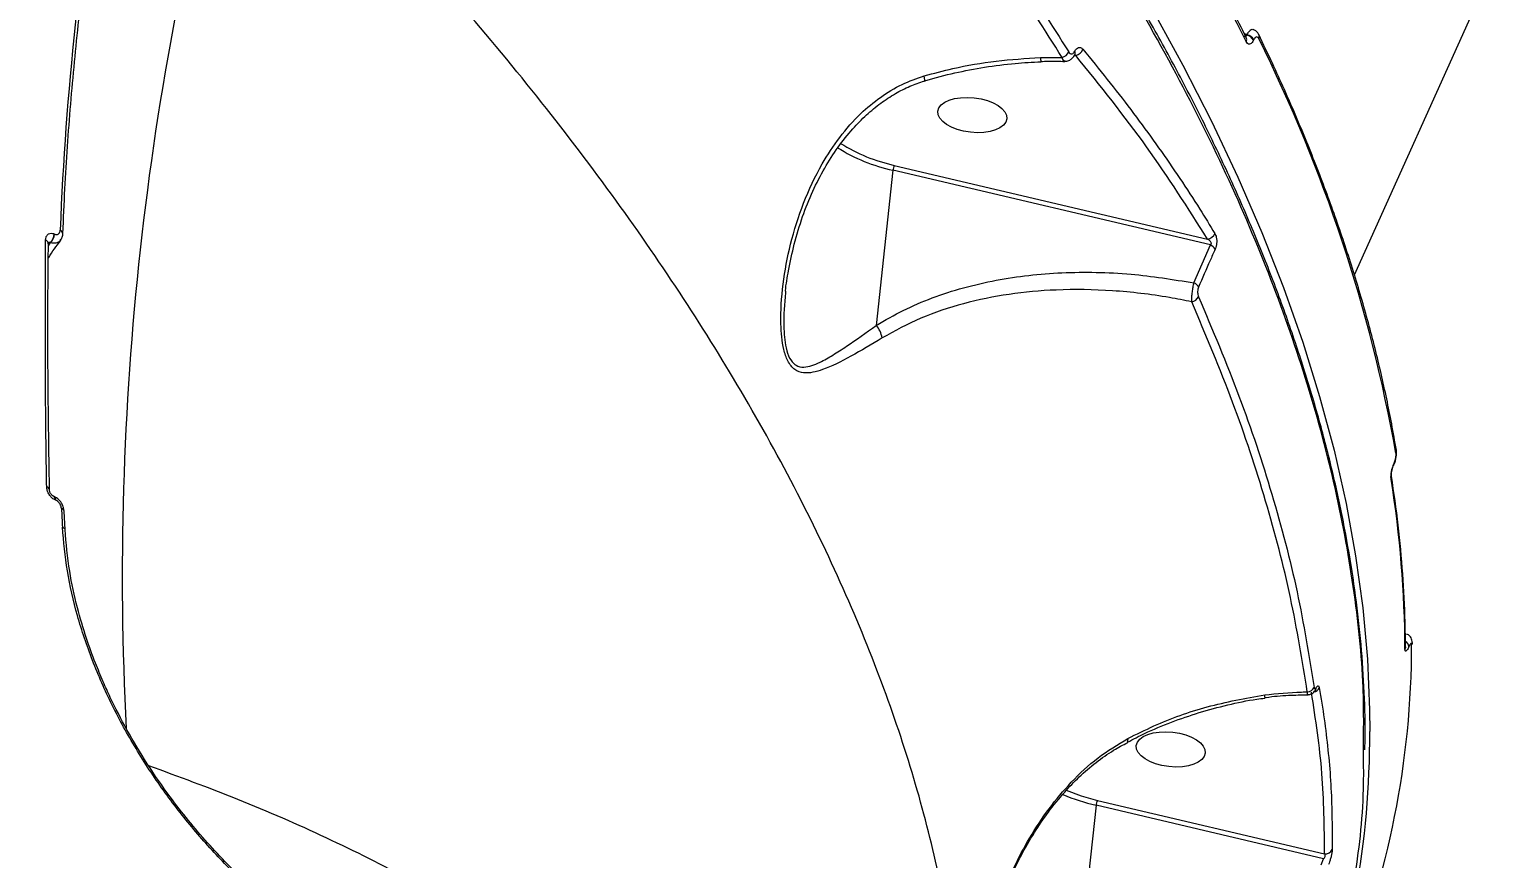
# Model space of a CAD drawing. Header units: millimetres. Extents: x -6523 to 7556, y -5559 to 6101.
# Drawn here: x -1510 to -1313.5, y 1147.5 to 1259.3 of the extents above; entities that cross this region are included whole.
import ezdxf

# ---------------------------------------------------------------- set-up
doc = ezdxf.new("R2010")
doc.units = ezdxf.units.MM
for name, color, linetype in [('DIKOM_ОБЪЕКТ', 7, 'Continuous'), ('DIKOM_РАЗМЕР_ЗОНА', 7, 'Continuous'), ('DIKOM_РАЗМЕР_ОБЪЕКТА', 7, 'Continuous')]:
    doc.layers.add(name, color=color, linetype=linetype)
doc.styles.add('style1', font='arial.ttf', dxfattribs={"width": 0.8})
doc.dimstyles.new('1-50', dxfattribs={"dimtxt": 300, "dimasz": 200, "dimexe": 100, "dimexo": 0, "dimgap": 100, "dimtad": 1, "dimtxsty": 'style1', "dimcen": 200, "dimclrd": 7, "dimclre": 7, "dimclrt": 7, "dimadec": 1, "dimazin": 2, "dimtfac": 1, "dimtmove": 0, "dimatfit": 2, "dimfxl": 0, "dimlwd": 25, "dimlwe": 18, "dimarcsym": 0})

# ---------------------------------------------------------------- blocks, each defined once
blk = doc.blocks.new('*D10')
at = {"layer": 'Defpoints', "color": 0, "transparency": 16777216}
for p in [(-1823.23, 4314.24), (3842.01, -3170.82), (6537.88, -3170.82)]:
    blk.add_point(p, dxfattribs=at)
at = {"layer": 'DIKOM_РАЗМЕР_ОБЪЕКТА', "color": 7, "lineweight": 18, "transparency": 16777216}
for p, q in [((-1823.23, 4314.24), (6637.88, 4314.24)), ((3842.01, -3170.82), (6637.88, -3170.82))]:
    blk.add_line(p, q, dxfattribs=at)
at = {"layer": 'DIKOM_РАЗМЕР_ОБЪЕКТА', "color": 7, "lineweight": 25, "transparency": 16777216}
blk.add_line((6537.88, 3914.24), (6537.88, -2770.82), dxfattribs=at)
at = {"layer": 'DIKOM_РАЗМЕР_ОБЪЕКТА', "color": 7, "transparency": 16777216}
for points in [[(6471.22, 3914.24), (6604.55, 3914.24), (6537.88, 4314.24)], [(6471.22, -2770.82), (6604.55, -2770.82), (6537.88, -3170.82)]]:
    blk.add_solid(points, dxfattribs=at)
at = {"layer": 'DIKOM_РАЗМЕР_ОБЪЕКТА', "color": 7, "transparency": 16777216, "insert": (6304.71, 207.11), "char_height": 300, "attachment_point": 5, "rotation": 90, "style": 'style1'}
blk.add_mtext('7500', dxfattribs=at)
blk = doc.blocks.new('*D13')
at = {"layer": 'Defpoints', "color": 0, "transparency": 16777216}
for p in [(-2358.18, 6101.03), (4341.71, -4605.15), (7455.88, -4605.15)]:
    blk.add_point(p, dxfattribs=at)
at = {"layer": 'DIKOM_РАЗМЕР_ЗОНА', "color": 7, "lineweight": 18, "transparency": 16777216}
for p, q in [((-2358.18, 6101.03), (7555.88, 6101.03)), ((4341.71, -4605.15), (7555.88, -4605.15))]:
    blk.add_line(p, q, dxfattribs=at)
at = {"layer": 'DIKOM_РАЗМЕР_ЗОНА', "color": 7, "lineweight": 25, "transparency": 16777216}
blk.add_line((7455.88, 5701.03), (7455.88, -4205.15), dxfattribs=at)
at = {"layer": 'DIKOM_РАЗМЕР_ЗОНА', "color": 7, "transparency": 16777216}
for points in [[(7389.22, 5701.03), (7522.55, 5701.03), (7455.88, 6101.03)], [(7389.22, -4205.15), (7522.55, -4205.15), (7455.88, -4605.15)]]:
    blk.add_solid(points, dxfattribs=at)
at = {"layer": 'DIKOM_РАЗМЕР_ЗОНА', "color": 7, "transparency": 16777216, "insert": (7222.71, 375.61), "char_height": 300, "attachment_point": 5, "rotation": 90, "style": 'style1'}
blk.add_mtext('10700', dxfattribs=at)

msp = doc.modelspace()

# ---------------------------------------------------------------- linework, layer by layer
at = {"layer": 'DIKOM_ОБЪЕКТ', "color": 7, "linetype": 'Continuous', "lineweight": 15}
for p, q in [((-1331.558, 1226.19), (-1224.142, 1464.526)), ((-1345.997, 1258.518), (-1346.393, 1258.699)), ((-1346.313, 1258.542), (-1346.025, 1258.456)), ((-1346.113, 1258.142), (-1346.113, 1258.143)), ((-1346.025, 1258.456), (-1345.997, 1258.518)), ((-1345.089, 1257.859), (-1345.117, 1257.797)), ((-1373.811, 1255.438), (-1370.909, 1255.463)), ((-1369.068, 1255.741), (-1369.201, 1255.78)), ((-1369.068, 1255.741), (-1369.175, 1255.747)), ((-1393.691, 1240.262), (-1395.932, 1219.369)), ((-1350.917, 1230.197), (-1393.691, 1240.262)), ((-1393.502, 1240.925), (-1351.33, 1231.001)), ((-1507.425, 1230.508), (-1507.422, 1230.482)), ((-1507.4, 1230.105), (-1507.126, 1230.515)), ((-1507.147, 1230.523), (-1507.398, 1230.294)), ((-1507.126, 1230.515), (-1507.147, 1230.523)), ((-1506.614, 1231.684), (-1506.593, 1231.675)), ((-1353.155, 1225.093), (-1350.917, 1230.197)), ((-1408.147, 1223.985), (-1408.158, 1223.756)), ((-1326.247, 1200.565), (-1326.219, 1200.627)), ((-1326.227, 1200.739), (-1326.199, 1200.802)), ((-1507.269, 1197.231), (-1507.268, 1197.213)), ((-1506.428, 1195.826), (-1506.449, 1195.835)), ((-1505.156, 1191.833), (-1505.286, 1194.338)), ((-1324.515, 1177.769), (-1324.484, 1177.751)), ((-1324.673, 1176.052), (-1324.673, 1176.057)), ((-1324.191, 1176.142), (-1324.21, 1176.099)), ((-1323.778, 1176.579), (-1323.777, 1176.66)), ((-1362.135, 1163.307), (-1362.126, 1163.312)), ((-1366.336, 1154.73), (-1367.762, 1141.434)), ((-1335.693, 1147.519), (-1366.336, 1154.73)), ((-1366.148, 1155.394), (-1335.569, 1148.198)), ((-1336.01, 1146.731), (-1335.693, 1147.519))]:
    msp.add_line(p, q, dxfattribs=at)
at = {"layer": 'DIKOM_ОБЪЕКТ', "color": 7, "linetype": 'Continuous', "lineweight": 15, "flags": 128}
for points in [[(-1358.801, 1261.969), (-1354.631, 1254.399), (-1350.772, 1246.858), (-1347.225, 1239.352), (-1343.995, 1231.887), (-1341.084, 1224.47), (-1338.494, 1217.106), (-1336.228, 1209.801), (-1334.287, 1202.563), (-1332.673, 1195.397), (-1331.387, 1188.309), (-1330.432, 1181.305), (-1329.806, 1174.391), (-1329.511, 1167.573), (-1329.487, 1164.656)], [(-1389.464, 1252.282), (-1389.434, 1252.311), (-1389.41, 1252.442), (-1389.42, 1252.669), (-1389.465, 1252.98)], [(-1324.673, 1176.053), (-1324.687, 1175.916), (-1324.737, 1175.758)], [(-1323.777, 1176.662), (-1323.792, 1176.523), (-1323.841, 1176.373)], [(-1343.624, 1169.234), (-1343.623, 1169.235), (-1343.622, 1169.235)], [(-1370.352, 1156.753), (-1368.348, 1156.007), (-1366.148, 1155.394)]]:
    msp.add_lwpolyline(points, dxfattribs=at)
at = {"layer": 'DIKOM_ОБЪЕКТ', "color": 7, "linetype": 'Continuous', "lineweight": 15}
for centre, radius, start, end in [((-1094.28, 1185.502), 403.177, 164.54897, 182.90448), ((-1092.036, 1215.685), 414.113, 170.03934, 177.718), ((-1608.561, 1127.612), 292.866, 26.34949, 31.98616), ((-1346.679, 1257.881), 0.624, 333.10527, 24.44959), ((-1346.398, 1256.987), 1.515, 32.30471, 75.77126), ((-1346.37, 1257.049), 1.515, 32.30788, 75.76808), ((-1344.997, 1258.273), 0.628, 333.27848, 24.11128), ((-1529.96, 1165.594), 207.259, 10.16233, 26.47475), ((-1371.229, 1256.768), 1.343, 283.78864, 334.67524), ((-1369.583, 1256.055), 0.456, 337.73034, 32.01226), ((-1369.296, 1256.973), 1.252, 280.47394, 341.13161), ((-1369.971, 1255.495), 3.841, 180.85714, 188.91094), ((-1388.721, 1263.061), 23.334, 237.84243, 257.70342), ((-1388.683, 1263.032), 22.625, 237.82317, 257.70301), ((-1391.772, 1240.074), 1.928, 153.81148, 174.41879), ((-1507.908, 1230.365), 0.503, 16.48335, 76.31617), ((-1508.272, 1231.742), 1.658, 312.71214, 358.00913), ((-1508.251, 1231.733), 1.658, 312.70905, 358.00513), ((-1505.952, 1231.693), 0.499, 7.49825, 74.61951), ((-1351.445, 1232.186), 1.191, 275.57966, 338.44888), ((-1351.418, 1229.046), 1.254, 27.06199, 66.46753), ((-1353.632, 1223.948), 1.24, 27.76645, 67.39877), ((-1353.644, 1223.744), 1.215, 278.84271, 334.68155), ((-1398.571, 1217.118), 3.469, 9.29129, 40.45961), ((-1326.577, 1202.452), 0.689, 335.10412, 9.16121), ((-1327.233, 1198.947), 0.689, 335.09901, 9.03244), ((-1326.516, 1200.683), 0.294, 335.15315, 11.00397), ((-1326.488, 1200.746), 0.295, 336.88722, 10.99546), ((-1507.753, 1197.128), 0.495, 11.98618, 76.23323), ((-1473.562, 1175.125), 148.826, 0.24381, 9.09752), ((-1506.962, 1195.898), 0.517, 352.99148, 60.59039), ((-1506.944, 1195.888), 0.52, 353.12889, 59.63685), ((-1081.427, 1215.483), 424.729, 182.80429, 183.1431), ((-1505.741, 1194.248), 0.464, 11.23226, 78.33504), ((-1443.46, 1176.489), 119.619, 337.6087, 359.94416), ((-1325.099, 1175.954), 0.927, 11.71901, 62.78807), ((-1325.108, 1175.915), 0.916, 11.58546, 61.67543), ((-1344.791, 1169.41), 1.182, 351.51718, 9.81839), ((-1337.92, 1171.05), 1.049, 271.54029, 334.97769), ((-1337.22, 1170.976), 1.012, 282.98071, 337.25356), ((-1337.339, 1170.615), 0.654, 328.67236, 357.35328), ((-1362.449, 1163.578), 0.419, 320.56254, 19.92779), ((-1449.974, 1164.084), 120.488, 339.35155, 0.27196), ((-1360.466, 1180.293), 26.228, 246.74791, 257.06542), ((-1364.418, 1154.543), 1.927, 153.80736, 174.42563), ((-1335.444, 1149.199), 1.008, 262.85958, 335.01221)]:
    msp.add_arc(centre, radius, start, end, dxfattribs=at)
for centre in [(-1382.997, 1247.698), (-1356.273, 1162.258)]:
    msp.add_ellipse(centre, major_axis=(-4.641, 0.514), ratio=0.5005118, dxfattribs=at)
for points, knots in [([(-1511.057, 1132.515), (-1511.462, 1134.549), (-1512.638, 1140.453), (-1514.35, 1150.246), (-1516.087, 1161.893), (-1517.51, 1173.553), (-1518.622, 1185.218), (-1519.421, 1196.882), (-1519.906, 1208.538), (-1520.079, 1220.181), (-1519.939, 1231.803), (-1519.485, 1243.399), (-1518.718, 1254.963), (-1517.638, 1266.487), (-1516.247, 1277.966), (-1514.544, 1289.394), (-1512.531, 1300.764), (-1510.208, 1312.069), (-1507.578, 1323.305), (-1504.641, 1334.465), (-1501.399, 1345.542), (-1497.853, 1356.53), (-1494.008, 1367.425), (-1489.859, 1378.218), (-1486.149, 1387.171), (-1483.783, 1392.508), (-1482.982, 1394.315)], [0, 0, 0, 0, 0.0228195, 0.0662223, 0.1096263, 0.1530308, 0.1964359, 0.2398417, 0.2832479, 0.3266542, 0.3700613, 0.4134688, 0.4568766, 0.5002847, 0.5436932, 0.5871018, 0.6305108, 0.6739199, 0.7173289, 0.7607384, 0.8041475, 0.8475569, 0.8909662, 0.9343752, 0.9777839, 1, 1, 1, 1]), ([(-1330.33, 1161.98), (-1330.299, 1164.832), (-1330.219, 1172.075), (-1331.524, 1184.146), (-1334.089, 1198.088), (-1337.929, 1212.198), (-1342.939, 1226.405), (-1349.069, 1240.661), (-1356.414, 1255.196), (-1365.003, 1269.972), (-1374.835, 1284.942), (-1385.234, 1299.148), (-1395.982, 1312.548), (-1406.88, 1325.125), (-1418.555, 1337.657), (-1430.987, 1350.108), (-1444.038, 1362.345), (-1457.642, 1374.307), (-1470.24, 1384.773), (-1478.483, 1391.216), (-1481.84, 1393.84)], [0, 0, 0, 0, 0.0404484, 0.1027227, 0.1650478, 0.2273219, 0.2878386, 0.3484014, 0.4089178, 0.4711922, 0.533517, 0.5957913, 0.6484598, 0.7011898, 0.7539199, 0.8071495, 0.8603793, 0.9122687, 0.9642757, 1, 1, 1, 1]), ([(-1330.133, 1162.221), (-1330.114, 1163.449), (-1330.064, 1166.78), (-1330.312, 1172.313), (-1330.846, 1178.809), (-1331.689, 1185.396), (-1332.826, 1192.071), (-1334.262, 1198.838), (-1335.997, 1205.698), (-1338.029, 1212.644), (-1340.351, 1219.653), (-1342.955, 1226.695), (-1345.834, 1233.752), (-1348.988, 1240.822), (-1352.415, 1247.908), (-1356.117, 1255.012), (-1360.094, 1262.136), (-1364.348, 1269.283), (-1368.878, 1276.454), (-1373.687, 1283.651), (-1378.777, 1290.877), (-1384.148, 1298.13), (-1389.782, 1305.389), (-1395.659, 1312.624), (-1401.759, 1319.81), (-1408.075, 1326.941), (-1414.61, 1334.02), (-1421.365, 1341.051), (-1428.342, 1348.035), (-1435.543, 1354.975), (-1442.97, 1361.873), (-1450.626, 1368.73), (-1458.511, 1375.548), (-1466.634, 1382.328), (-1474.395, 1388.613), (-1479.533, 1392.6), (-1481.815, 1394.37)], [0, 0, 0, 0, 0.01736069, 0.04707718, 0.07680217, 0.1065596, 0.13638142, 0.16630125, 0.19635215, 0.22656706, 0.25684822, 0.28700192, 0.31701226, 0.34691261, 0.37673657, 0.4065179, 0.43628975, 0.46608178, 0.49592055, 0.52583949, 0.55587248, 0.58605323, 0.61635192, 0.64657731, 0.67663379, 0.70656696, 0.73641046, 0.76619856, 0.79596508, 0.82574388, 0.85555773, 0.88544054, 0.9154264, 0.94554901, 0.97582221, 1, 1, 1, 1]), ([(-1370.909, 1255.463), (-1373.206, 1259.107), (-1377.802, 1266.395), (-1385.502, 1277.371), (-1393.739, 1288.366), (-1399.747, 1295.686), (-1402.752, 1299.347)], [0, 0, 0, 0, 0.2491213, 0.4982429, 0.7491213, 1, 1, 1, 1]), ([(-1401.895, 1300.145), (-1398.908, 1296.504), (-1392.933, 1289.223), (-1384.699, 1278.237), (-1376.965, 1267.219), (-1372.332, 1259.868), (-1370.015, 1256.193)], [0, 0, 0, 0, 0.2491212, 0.498243, 0.7491216, 1, 1, 1, 1]), ([(-1386.774, 1091.126), (-1386.347, 1092.969), (-1385.044, 1098.585), (-1384.158, 1108.565), (-1384.077, 1120.991), (-1385.276, 1133.65), (-1387.588, 1146.378), (-1390.935, 1159.112), (-1395.387, 1172.201), (-1400.975, 1185.611), (-1407.706, 1199.299), (-1415.382, 1212.878), (-1423.928, 1226.3), (-1433.26, 1239.519), (-1443.57, 1252.829), (-1454.882, 1266.183), (-1467.11, 1279.555), (-1475.963, 1288.333), (-1480.388, 1292.72)], [0, 0, 0, 0, 0.0325425, 0.0991723, 0.1667592, 0.2343464, 0.2978253, 0.361354, 0.4248337, 0.4901631, 0.5555455, 0.6208759, 0.6832067, 0.745583, 0.8079145, 0.8719268, 0.9359873, 1, 1, 1, 1]), ([(-1505.458, 1231.756), (-1505.369, 1233.759), (-1505.111, 1239.573), (-1504.445, 1249.174), (-1503.357, 1260.54), (-1501.95, 1271.859), (-1500.626, 1280.609), (-1499.766, 1285.583), (-1499.553, 1286.816)], [0, 0, 0, 0, 0.1082672, 0.314232, 0.5201996, 0.7261695, 0.9321395, 1, 1, 1, 1]), ([(-1346.111, 1258.139), (-1346.736, 1259.391), (-1348.547, 1263.02), (-1351.762, 1269.048), (-1355.801, 1276.189), (-1358.715, 1280.951), (-1360.162, 1283.314)], [0, 0, 0, 0, 0.1499038, 0.4346843, 0.7194751, 1, 1, 1, 1]), ([(-1346.389, 1258.327), (-1346.366, 1258.318), (-1346.292, 1258.289), (-1346.183, 1258.303), (-1346.101, 1258.351), (-1346.054, 1258.402), (-1346.037, 1258.434), (-1346.025, 1258.456)], [0, 0, 0, 0, 0.1686939, 0.53006, 0.7704148, 0.845648, 1, 1, 1, 1]), ([(-1345.997, 1258.518), (-1345.951, 1258.604), (-1345.818, 1258.853), (-1345.576, 1259.142), (-1345.334, 1259.297), (-1345.219, 1259.235), (-1345.179, 1259.213)], [0, 0, 0, 0, 0.169297, 0.4875968, 0.819833, 1, 1, 1, 1]), ([(-1344.436, 1258.522), (-1344.458, 1258.576), (-1344.542, 1258.778), (-1344.782, 1259.052), (-1345.053, 1259.176), (-1345.173, 1259.231)], [0, 0, 0, 0, 0.1697797, 0.6324886, 1, 1, 1, 1]), ([(-1344.436, 1257.99), (-1344.476, 1258.056), (-1344.556, 1258.186), (-1344.716, 1258.241), (-1344.878, 1258.176), (-1345.006, 1258.028), (-1345.068, 1257.903), (-1345.089, 1257.859)], [0, 0, 0, 0, 0.2288443, 0.4578415, 0.6785484, 0.8883977, 1, 1, 1, 1]), ([(-1325.897, 1202.561), (-1326.103, 1203.74), (-1326.697, 1207.154), (-1327.906, 1212.859), (-1329.619, 1219.693), (-1331.629, 1226.588), (-1333.928, 1233.539), (-1336.515, 1240.54), (-1339.392, 1247.587), (-1342.058, 1253.588), (-1343.809, 1257.244), (-1344.423, 1258.528)], [0, 0, 0, 0, 0.065291, 0.1891765, 0.313081, 0.4370074, 0.5609532, 0.6849148, 0.8088895, 0.932874, 1, 1, 1, 1]), ([(-1370.519, 1254.97), (-1370.478, 1254.963), (-1370.261, 1254.931), (-1369.879, 1255.079), (-1369.465, 1255.391), (-1369.242, 1255.685), (-1369.167, 1255.873), (-1369.163, 1255.883)], [0, 0, 0, 0, 0.0715214, 0.3747335, 0.6616007, 0.9814854, 1, 1, 1, 1]), ([(-1370.015, 1256.193), (-1369.99, 1256.157), (-1369.908, 1256.037), (-1369.742, 1255.928), (-1369.537, 1255.93), (-1369.345, 1256.047), (-1369.246, 1256.213), (-1369.196, 1256.297)], [0, 0, 0, 0, 0.1043679, 0.3453702, 0.5759452, 0.7877387, 1, 1, 1, 1]), ([(-1369.202, 1255.777), (-1369.187, 1255.82), (-1369.155, 1255.908), (-1369.118, 1255.949), (-1369.128, 1255.94), (-1369.13, 1255.938)], [0, 0, 0, 0, 0.4460902, 0.9009319, 1, 1, 1, 1]), ([(-1369.196, 1256.297), (-1369.125, 1256.416), (-1368.983, 1256.656), (-1368.708, 1256.819), (-1368.401, 1256.832), (-1368.212, 1256.66), (-1368.111, 1256.568)], [0, 0, 0, 0, 0.2322222, 0.4640234, 0.7140295, 1, 1, 1, 1]), ([(-1368.111, 1256.568), (-1367.832, 1256.23), (-1366.436, 1254.543), (-1362.905, 1250.137), (-1357.818, 1243.305), (-1353.378, 1236.706), (-1351.008, 1232.842), (-1350.338, 1231.749)], [0, 0, 0, 0, 0.04137292, 0.20686925, 0.53814873, 0.86942828, 1, 1, 1, 1]), ([(-1345.117, 1257.797), (-1345.149, 1257.732), (-1345.244, 1257.54), (-1345.44, 1257.315), (-1345.69, 1257.217), (-1345.936, 1257.3), (-1346.06, 1257.499), (-1346.123, 1257.599)], [0, 0, 0, 0, 0.1082786, 0.320436, 0.5430732, 0.771553, 1, 1, 1, 1]), ([(-1389.465, 1252.98), (-1388.186, 1253.322), (-1385.015, 1254.171), (-1379.779, 1255.075), (-1375.808, 1255.316), (-1373.811, 1255.438)], [0, 0, 0, 0, 0.2512751, 0.6234755, 1, 1, 1, 1]), ([(-1389.465, 1252.285), (-1389.396, 1252.307), (-1388.05, 1252.732), (-1385.351, 1253.404), (-1381.333, 1254.182), (-1377.456, 1254.691), (-1374.918, 1254.822), (-1373.763, 1254.882)], [0, 0, 0, 0, 0.0137003, 0.267502, 0.5237214, 0.7831662, 1, 1, 1, 1]), ([(-1373.767, 1254.923), (-1373.451, 1254.934), (-1372.371, 1254.973), (-1371.291, 1254.945), (-1370.527, 1254.926)], [0, 0, 0, 0, 0.2922565, 1, 1, 1, 1]), ([(-1370.517, 1254.979), (-1370.544, 1254.972), (-1370.641, 1254.949), (-1370.78, 1255.125), (-1370.871, 1255.365), (-1370.909, 1255.463)], [0, 0, 0, 0, 0.1870786, 0.6677287, 1, 1, 1, 1]), ([(-1351.33, 1231.001), (-1353.962, 1235.159), (-1359.234, 1243.489), (-1365.787, 1251.653), (-1369.068, 1255.741)], [0, 0, 0, 0, 0.49917523, 1, 1, 1, 1]), ([(-1395.147, 1217.678), (-1396.569, 1216.815), (-1399.409, 1215.091), (-1402.415, 1213.626), (-1404.472, 1212.998), (-1405.738, 1212.898), (-1406.932, 1213.278), (-1407.865, 1214.429), (-1408.404, 1216.065), (-1408.679, 1217.796), (-1408.849, 1220.723), (-1408.588, 1224.947), (-1407.534, 1230.428), (-1405.834, 1235.887), (-1403.566, 1240.721), (-1400.927, 1244.755), (-1398.276, 1247.777), (-1395.422, 1250.145), (-1392.555, 1251.91), (-1390.478, 1252.629), (-1389.465, 1252.98)], [0, 0, 0, 0, 0.0881055, 0.1760187, 0.2084869, 0.2408582, 0.2743815, 0.3082178, 0.3377113, 0.3653223, 0.3930132, 0.4736082, 0.5544945, 0.6404798, 0.7263857, 0.7896533, 0.8528361, 0.9027409, 0.9525838, 1, 1, 1, 1]), ([(-1408.169, 1223.976), (-1408.167, 1223.994), (-1408.08, 1224.914), (-1407.701, 1227.041), (-1407.003, 1230.389), (-1405.915, 1233.979), (-1404.548, 1237.411), (-1402.949, 1240.537), (-1401.143, 1243.349), (-1399.239, 1245.734), (-1397.306, 1247.715), (-1395.386, 1249.304), (-1393.42, 1250.594), (-1391.453, 1251.609), (-1390.11, 1252.062), (-1389.461, 1252.28)], [0, 0, 0, 0, 0.0015381, 0.0785484, 0.181409, 0.2901578, 0.3934459, 0.4912147, 0.58405, 0.6728661, 0.7460264, 0.8152778, 0.8806055, 0.9423676, 1, 1, 1, 1]), ([(-1507.636, 1197.609), (-1507.645, 1198.177), (-1507.693, 1201.018), (-1507.846, 1212.03), (-1507.814, 1222.594), (-1507.789, 1230.854)], [0, 0, 0, 0, 0.0517114, 0.2585541, 1, 1, 1, 1]), ([(-1507.789, 1230.854), (-1507.775, 1230.998), (-1507.746, 1231.287), (-1507.538, 1231.601), (-1507.235, 1231.772), (-1506.908, 1231.787), (-1506.696, 1231.713), (-1506.614, 1231.684)], [0, 0, 0, 0, 0.2182581, 0.4367387, 0.6530012, 0.8657151, 1, 1, 1, 1]), ([(-1507.245, 1197.229), (-1507.307, 1200.844), (-1507.459, 1209.64), (-1507.499, 1220.733), (-1507.42, 1228.247), (-1507.396, 1230.48)], [0, 0, 0, 0, 0.3289492, 0.8004831, 1, 1, 1, 1]), ([(-1507.147, 1230.523), (-1507.173, 1230.534), (-1507.24, 1230.561), (-1507.356, 1230.552), (-1507.429, 1230.498), (-1507.465, 1230.47)], [0, 0, 0, 0, 0.2403873, 0.6227529, 1, 1, 1, 1]), ([(-1507.416, 1230.375), (-1507.419, 1230.417), (-1507.427, 1230.502), (-1507.409, 1230.547), (-1507.414, 1230.539), (-1507.414, 1230.538)], [0, 0, 0, 0, 0.4595905, 0.9462618, 1, 1, 1, 1]), ([(-1507.416, 1228.376), (-1507.386, 1228.428), (-1506.928, 1229.248), (-1506.318, 1230.05), (-1505.747, 1230.802)], [0, 0, 0, 0, 0.0636847, 1, 1, 1, 1]), ([(-1505.795, 1230.832), (-1505.815, 1230.793), (-1505.876, 1230.673), (-1506.116, 1230.52), (-1506.502, 1230.398), (-1506.889, 1230.441), (-1507.098, 1230.506), (-1507.126, 1230.515)], [0, 0, 0, 0, 0.0942815, 0.2885706, 0.620221, 0.9490264, 1, 1, 1, 1]), ([(-1506.593, 1231.675), (-1506.58, 1231.67), (-1506.482, 1231.63), (-1506.299, 1231.597), (-1506.106, 1231.646), (-1505.952, 1231.763), (-1505.848, 1231.93), (-1505.829, 1232.098), (-1505.82, 1232.174)], [0, 0, 0, 0, 0.0340477, 0.2522582, 0.4705091, 0.597944, 0.8193051, 1, 1, 1, 1]), ([(-1505.804, 1230.825), (-1505.749, 1230.889), (-1505.578, 1231.089), (-1505.467, 1231.426), (-1505.48, 1231.684), (-1505.484, 1231.76)], [0, 0, 0, 0, 0.249863, 0.7798446, 1, 1, 1, 1]), ([(-1350.917, 1230.197), (-1350.89, 1230.22), (-1350.846, 1230.26), (-1350.812, 1230.342), (-1350.806, 1230.42), (-1350.823, 1230.507), (-1350.884, 1230.637), (-1351.047, 1230.827), (-1351.219, 1230.933), (-1351.33, 1231.001)], [0, 0, 0, 0, 0.1044315, 0.1740653, 0.2297543, 0.3047602, 0.3966754, 0.6086743, 1, 1, 1, 1]), ([(-1350.338, 1231.749), (-1350.265, 1231.594), (-1350.144, 1231.337), (-1350.079, 1230.801), (-1350.099, 1230.319), (-1350.185, 1229.905), (-1350.266, 1229.703), (-1350.301, 1229.617)], [0, 0, 0, 0, 0.3038468, 0.502333, 0.7016981, 0.8732872, 1, 1, 1, 1]), ([(-1350.301, 1229.617), (-1350.529, 1229.111), (-1351.288, 1227.421), (-1352.021, 1225.719), (-1352.535, 1224.526)], [0, 0, 0, 0, 0.2996301, 1, 1, 1, 1]), ([(-1395.932, 1219.369), (-1394.734, 1220.068), (-1392.34, 1221.464), (-1388.385, 1223.134), (-1384.202, 1224.491), (-1379.849, 1225.493), (-1375.42, 1226.157), (-1370.917, 1226.511), (-1366.313, 1226.557), (-1360.38, 1226.268), (-1355.983, 1225.553), (-1353.155, 1225.093)], [0, 0, 0, 0, 0.1006497, 0.2013158, 0.3052431, 0.4091844, 0.5096381, 0.6100987, 0.7126666, 0.8152388, 1, 1, 1, 1]), ([(-1353.457, 1222.544), (-1353.456, 1222.708), (-1353.453, 1223.037), (-1353.395, 1223.692), (-1353.303, 1224.358), (-1353.216, 1224.825), (-1353.166, 1225.047), (-1353.155, 1225.093)], [0, 0, 0, 0, 0.2435106, 0.4875261, 0.7197638, 0.941829, 1, 1, 1, 1]), ([(-1352.535, 1224.526), (-1352.553, 1224.478), (-1352.601, 1224.355), (-1352.654, 1224.103), (-1352.67, 1223.793), (-1352.637, 1223.474), (-1352.578, 1223.313), (-1352.546, 1223.225)], [0, 0, 0, 0, 0.1207558, 0.3075411, 0.5229335, 0.737443, 1, 1, 1, 1]), ([(-1408.158, 1223.756), (-1408.287, 1222.258), (-1408.461, 1220.24), (-1408.313, 1217.769), (-1408.089, 1216.263), (-1407.645, 1214.902), (-1407.111, 1214.241), (-1406.462, 1213.815), (-1405.704, 1213.68), (-1404.614, 1213.921), (-1403.319, 1214.471), (-1401.772, 1215.346), (-1399.324, 1216.947), (-1397.296, 1218.395), (-1395.932, 1219.369)], [0, 0, 0, 0, 0.1543954, 0.2080514, 0.262763, 0.322187, 0.3805243, 0.3916435, 0.46121, 0.5262822, 0.5927692, 0.693004, 0.7933259, 1, 1, 1, 1]), ([(-1353.457, 1222.544), (-1354.455, 1222.741), (-1358.012, 1223.442), (-1364.142, 1224.156), (-1371.38, 1224.273), (-1378.091, 1223.655), (-1384.202, 1222.397), (-1389.998, 1220.499), (-1393.439, 1218.614), (-1395.147, 1217.678)], [0, 0, 0, 0, 0.0672771, 0.2397675, 0.4122225, 0.559663, 0.707511, 0.8547642, 1, 1, 1, 1]), ([(-1337.891, 1170.001), (-1338.575, 1174.226), (-1339.941, 1182.674), (-1343.367, 1195.72), (-1347.723, 1208.997), (-1351.546, 1218.028), (-1353.457, 1222.544)], [0, 0, 0, 0, 0.2486149, 0.4972305, 0.748615, 1, 1, 1, 1]), ([(-1352.546, 1223.225), (-1350.653, 1218.752), (-1346.867, 1209.807), (-1342.505, 1196.556), (-1339.045, 1183.44), (-1337.661, 1174.884), (-1336.969, 1170.606)], [0, 0, 0, 0, 0.2486166, 0.497233, 0.7486168, 1, 1, 1, 1]), ([(-1326.221, 1200.631), (-1326.206, 1200.663), (-1326.113, 1200.852), (-1326.021, 1201.124), (-1325.981, 1201.352), (-1325.975, 1201.391)], [0, 0, 0, 0, 0.13978, 0.8516112, 1, 1, 1, 1]), ([(-1326.199, 1200.802), (-1326.162, 1200.892), (-1326.089, 1201.072), (-1326.004, 1201.391), (-1325.95, 1201.705), (-1325.932, 1201.975), (-1325.946, 1202.104), (-1325.953, 1202.162)], [0, 0, 0, 0, 0.2039529, 0.4080097, 0.6135202, 0.8265647, 1, 1, 1, 1]), ([(-1325.975, 1201.391), (-1325.943, 1201.551), (-1325.869, 1201.927), (-1325.839, 1202.306), (-1325.901, 1202.527), (-1325.911, 1202.562)], [0, 0, 0, 0, 0.3810628, 0.899702, 1, 1, 1, 1]), ([(-1326.608, 1198.657), (-1326.617, 1198.746), (-1326.638, 1198.945), (-1326.608, 1199.361), (-1326.524, 1199.843), (-1326.394, 1200.33), (-1326.283, 1200.603), (-1326.227, 1200.739)], [0, 0, 0, 0, 0.17418603, 0.38959687, 0.59579178, 0.79787197, 1, 1, 1, 1]), ([(-1326.553, 1199.056), (-1326.553, 1199.056), (-1326.553, 1199.057), (-1326.561, 1199.129), (-1326.559, 1199.281), (-1326.535, 1199.539), (-1326.473, 1199.882), (-1326.379, 1200.225), (-1326.294, 1200.463), (-1326.255, 1200.543), (-1326.247, 1200.559)], [0, 0, 0, 0, 0.0226917, 0.1257672, 0.2526138, 0.4130014, 0.6027549, 0.7993791, 0.9584647, 1, 1, 1, 1]), ([(-1324.673, 1176.053), (-1324.684, 1177.178), (-1324.714, 1180.436), (-1324.996, 1185.897), (-1325.588, 1192.434), (-1326.231, 1196.851), (-1326.552, 1199.051)], [0, 0, 0, 0, 0.1499039, 0.4340245, 0.7182057, 1, 1, 1, 1]), ([(-1506.449, 1195.835), (-1506.531, 1195.874), (-1506.743, 1195.976), (-1507.071, 1196.259), (-1507.377, 1196.675), (-1507.589, 1197.151), (-1507.62, 1197.456), (-1507.636, 1197.609)], [0, 0, 0, 0, 0.134272, 0.3469959, 0.5632685, 0.7817569, 1, 1, 1, 1]), ([(-1506.708, 1196.35), (-1506.725, 1196.356), (-1506.762, 1196.372), (-1506.869, 1196.447), (-1506.992, 1196.569), (-1507.112, 1196.732), (-1507.208, 1196.922), (-1507.258, 1197.089), (-1507.27, 1197.189), (-1507.268, 1197.211), (-1507.268, 1197.212)], [0, 0, 0, 0, 0.105782, 0.2435505, 0.3779947, 0.5306397, 0.6886468, 0.8513027, 0.995449, 1, 1, 1, 1]), ([(-1506.676, 1196.335), (-1506.683, 1196.338), (-1506.693, 1196.342), (-1506.703, 1196.346), (-1506.705, 1196.347)], [0, 0, 0, 0, 0.7868745, 1, 1, 1, 1]), ([(-1505.296, 1194.339), (-1505.319, 1194.538), (-1505.369, 1194.978), (-1505.728, 1195.615), (-1506.19, 1196.11), (-1506.557, 1196.256), (-1506.692, 1196.31)], [0, 0, 0, 0, 0.2372678, 0.5247369, 0.824426, 1, 1, 1, 1]), ([(-1505.648, 1194.703), (-1505.648, 1194.705), (-1505.653, 1194.8), (-1505.691, 1195.002), (-1505.81, 1195.262), (-1505.977, 1195.499), (-1506.179, 1195.7), (-1506.348, 1195.785), (-1506.428, 1195.826)], [0, 0, 0, 0, 0.004354, 0.2198273, 0.4355716, 0.5682434, 0.7938184, 1, 1, 1, 1]), ([(-1464.496, 1132.533), (-1466.064, 1133.355), (-1469.199, 1134.999), (-1474.01, 1138.292), (-1478.783, 1142.136), (-1483.437, 1146.535), (-1487.87, 1151.415), (-1491.983, 1156.703), (-1495.691, 1162.322), (-1498.909, 1168.192), (-1501.564, 1174.212), (-1503.586, 1180.283), (-1504.994, 1186.335), (-1505.343, 1190.24), (-1505.517, 1192.195)], [0, 0, 0, 0, 0.0836184, 0.1671663, 0.2504173, 0.3338524, 0.4173031, 0.5004884, 0.5837383, 0.6671382, 0.7504574, 0.8333963, 0.9166279, 1, 1, 1, 1]), ([(-1505.517, 1192.195), (-1505.439, 1192.157), (-1505.283, 1192.082), (-1505.173, 1191.961), (-1505.172, 1191.886), (-1505.172, 1191.869)], [0, 0, 0, 0, 0.4330876, 0.8661249, 1, 1, 1, 1]), ([(-1464.734, 1132.977), (-1466.027, 1133.647), (-1468.423, 1134.888), (-1471.795, 1137.067), (-1474.577, 1139.075), (-1476.827, 1140.858), (-1478.755, 1142.495), (-1481.815, 1145.256), (-1486.042, 1149.566), (-1490.548, 1155.1), (-1494.119, 1160.269), (-1496.813, 1164.767), (-1498.723, 1168.482), (-1500.092, 1171.487), (-1501.186, 1174.131), (-1502.395, 1177.464), (-1503.614, 1181.608), (-1504.695, 1186.55), (-1504.998, 1190.008), (-1505.161, 1191.873)], [0, 0, 0, 0, 0.0701275, 0.1299811, 0.1790001, 0.2175761, 0.2496684, 0.2823021, 0.3831058, 0.4843085, 0.5523818, 0.6194904, 0.6819078, 0.711157, 0.7463801, 0.7927711, 0.8502522, 0.919253, 1, 1, 1, 1]), ([(-1323.784, 1176.661), (-1323.782, 1176.707), (-1323.776, 1176.852), (-1323.828, 1177.119), (-1323.994, 1177.441), (-1324.229, 1177.677), (-1324.417, 1177.74), (-1324.486, 1177.763)], [0, 0, 0, 0, 0.1121919, 0.350713, 0.603823, 0.8532247, 1, 1, 1, 1]), ([(-1324.21, 1176.099), (-1324.249, 1176.017), (-1324.347, 1175.81), (-1324.495, 1175.58), (-1324.629, 1175.47), (-1324.719, 1175.517), (-1324.731, 1175.678), (-1324.737, 1175.758)], [0, 0, 0, 0, 0.1408031, 0.35528823, 0.57004981, 0.78496798, 1, 1, 1, 1]), ([(-1323.841, 1176.373), (-1323.844, 1176.426), (-1323.851, 1176.533), (-1323.911, 1176.564), (-1324, 1176.491), (-1324.099, 1176.337), (-1324.165, 1176.198), (-1324.191, 1176.142)], [0, 0, 0, 0, 0.2142372, 0.4284561, 0.6428634, 0.8577022, 1, 1, 1, 1]), ([(-1362.056, 1163.721), (-1360.893, 1164.299), (-1357.483, 1165.994), (-1351.358, 1168.207), (-1346.225, 1169.139), (-1343.626, 1169.611)], [0, 0, 0, 0, 0.20354871, 0.59683683, 1, 1, 1, 1]), ([(-1343.626, 1169.611), (-1341.973, 1169.78), (-1340.065, 1169.974), (-1338.147, 1169.998), (-1337.891, 1170.001)], [0, 0, 0, 0, 0.8666316, 1, 1, 1, 1]), ([(-1343.623, 1169.231), (-1343.564, 1169.241), (-1342.498, 1169.41), (-1340.555, 1169.572), (-1338.666, 1169.602), (-1337.797, 1169.616)], [0, 0, 0, 0, 0.0304033, 0.5542272, 1, 1, 1, 1]), ([(-1337.798, 1169.657), (-1337.806, 1169.651), (-1337.842, 1169.621), (-1337.873, 1169.761), (-1337.887, 1169.941), (-1337.891, 1170.001)], [0, 0, 0, 0, 0.1581589, 0.717875, 1, 1, 1, 1]), ([(-1337.795, 1169.646), (-1337.706, 1169.649), (-1337.508, 1169.655), (-1337.236, 1169.785), (-1336.997, 1169.978), (-1336.858, 1170.145), (-1336.797, 1170.254), (-1336.783, 1170.278)], [0, 0, 0, 0, 0.1990161, 0.4393896, 0.6730918, 0.928944, 1, 1, 1, 1]), ([(-1335.569, 1148.198), (-1335.6, 1151.804), (-1335.661, 1159.027), (-1336.769, 1166.307), (-1337.324, 1169.952)], [0, 0, 0, 0, 0.4993557, 1, 1, 1, 1]), ([(-1336.969, 1170.606), (-1336.965, 1170.582), (-1336.95, 1170.493), (-1336.898, 1170.41), (-1336.803, 1170.422), (-1336.725, 1170.531), (-1336.686, 1170.585)], [0, 0, 0, 0, 0.1085751, 0.3983984, 0.6996569, 1, 1, 1, 1]), ([(-1336.783, 1170.27), (-1336.781, 1170.275), (-1336.773, 1170.289), (-1336.775, 1170.284), (-1336.777, 1170.281)], [0, 0, 0, 0, 0.2817341, 1, 1, 1, 1]), ([(-1336.686, 1170.585), (-1336.631, 1170.661), (-1336.521, 1170.814), (-1336.386, 1170.831), (-1336.314, 1170.721), (-1336.291, 1170.61), (-1336.286, 1170.585)], [0, 0, 0, 0, 0.3053537, 0.611444, 0.9125449, 1, 1, 1, 1]), ([(-1336.286, 1170.585), (-1336.226, 1170.234), (-1335.922, 1168.479), (-1335.258, 1163.956), (-1334.573, 1157.022), (-1334.544, 1151.524), (-1334.53, 1148.773)], [0, 0, 0, 0, 0.04806188, 0.24032188, 0.61987893, 1, 1, 1, 1]), ([(-1362.089, 1163.235), (-1361.329, 1163.632), (-1359.425, 1164.627), (-1356.201, 1165.958), (-1352.467, 1167.256), (-1348.615, 1168.277), (-1345.653, 1168.914), (-1343.97, 1169.122), (-1343.613, 1169.166)], [0, 0, 0, 0, 0.1344109, 0.3364196, 0.5392444, 0.7424516, 0.9454466, 1, 1, 1, 1]), ([(-1367.052, 1139.199), (-1368.462, 1138.399), (-1371.282, 1136.797), (-1374.4, 1134.868), (-1376.785, 1133.268), (-1378.572, 1132.07), (-1379.971, 1131.281), (-1380.905, 1131.039), (-1381.385, 1131.518), (-1381.519, 1132.557), (-1381.404, 1133.956), (-1381.139, 1135.493), (-1380.557, 1138.042), (-1379.425, 1141.689), (-1377.556, 1146.167), (-1375.322, 1150.391), (-1372.738, 1154.305), (-1369.688, 1157.948), (-1366.163, 1161.249), (-1363.424, 1162.897), (-1362.056, 1163.721)], [0, 0, 0, 0, 0.08317112, 0.16645058, 0.22354718, 0.28075489, 0.33762424, 0.3840089, 0.41579924, 0.44285406, 0.46984009, 0.49424852, 0.51872669, 0.58942952, 0.66039925, 0.72708247, 0.79394587, 0.86051572, 0.93033194, 1, 1, 1, 1]), ([(-1381.291, 1133.77), (-1381.284, 1133.862), (-1381.258, 1134.215), (-1381.129, 1135.046), (-1380.878, 1136.282), (-1380.483, 1137.844), (-1379.89, 1139.839), (-1379.041, 1142.26), (-1377.885, 1145.04), (-1376.425, 1148.023), (-1374.717, 1150.989), (-1372.757, 1153.871), (-1370.735, 1156.369), (-1368.59, 1158.625), (-1366.377, 1160.51), (-1364.179, 1162.069), (-1362.708, 1162.85), (-1362.071, 1163.189)], [0, 0, 0, 0, 0.0111805, 0.0430567, 0.0801219, 0.1244946, 0.1794115, 0.2530364, 0.334169, 0.4231501, 0.5210591, 0.609909, 0.7038702, 0.7801955, 0.8614977, 0.939987, 1, 1, 1, 1]), ([(-1340.44, 1114.402), (-1339.403, 1116.686), (-1336.661, 1122.727), (-1333.63, 1133.015), (-1331.292, 1145.179), (-1330.222, 1154.822), (-1330.309, 1160.554), (-1330.33, 1161.98)], [0, 0, 0, 0, 0.1569806, 0.4150558, 0.6658485, 0.9168337, 1, 1, 1, 1]), ([(-1493.93, 1160.099), (-1489.893, 1158.616), (-1481.597, 1155.568), (-1469.881, 1150.422), (-1458.614, 1144.797), (-1447.736, 1138.538), (-1437.405, 1131.632), (-1427.732, 1124.06), (-1419.132, 1115.945), (-1413.371, 1109.795), (-1410.831, 1106.205), (-1410.439, 1105.65)], [0, 0, 0, 0, 0.1092625, 0.2244971, 0.3408784, 0.4572597, 0.5859168, 0.7146731, 0.843329, 0.9757768, 1, 1, 1, 1]), ([(-1335.693, 1147.519), (-1335.66, 1147.551), (-1335.602, 1147.608), (-1335.548, 1147.699), (-1335.509, 1147.789), (-1335.492, 1147.856), (-1335.482, 1147.951), (-1335.487, 1148.014), (-1335.512, 1148.113), (-1335.543, 1148.16), (-1335.569, 1148.198)], [0, 0, 0, 0, 0.179296, 0.3191326, 0.3690078, 0.5165598, 0.5564687, 0.716547, 0.7656238, 1, 1, 1, 1]), ([(-1334.53, 1148.773), (-1334.536, 1148.672), (-1334.549, 1148.469), (-1334.634, 1148.031), (-1334.756, 1147.561), (-1334.894, 1147.12), (-1334.987, 1146.88), (-1335.03, 1146.768)], [0, 0, 0, 0, 0.2131402, 0.4264765, 0.6305841, 0.8289128, 1, 1, 1, 1])]:
    msp.add_open_spline(points, degree=3, knots=knots, dxfattribs=at)

# ---------------------------------------------------------------- dimensions: what is measured, and where the dimension line sits
at = {"layer": 'DIKOM_РАЗМЕР_ЗОНА'}
dim = msp.add_linear_dim(base=(7455.882, -4605.145), p1=(-2358.182, 6101.03), p2=(4341.706, -4605.145), angle=90, text='10700', dimstyle='1-50', override={"dimasz": 400, "dimgap": 80}, dxfattribs=at)
dim.commit()
dim.dimension.update_dxf_attribs({"geometry": '*D13', "text_midpoint": (7455.882, 375.606), "dimtype": 160})
at = {"layer": 'DIKOM_РАЗМЕР_ОБЪЕКТА'}
dim = msp.add_linear_dim(base=(6537.882, -3170.823), p1=(-1823.231, 4314.242), p2=(3842.008, -3170.823), angle=90, text='7500', dimstyle='1-50', override={"dimasz": 400, "dimgap": 80}, dxfattribs=at)
dim.commit()
dim.dimension.update_dxf_attribs({"geometry": '*D10', "text_midpoint": (6537.882, 207.106), "dimtype": 160})

doc.saveas('drawing.dxf')
